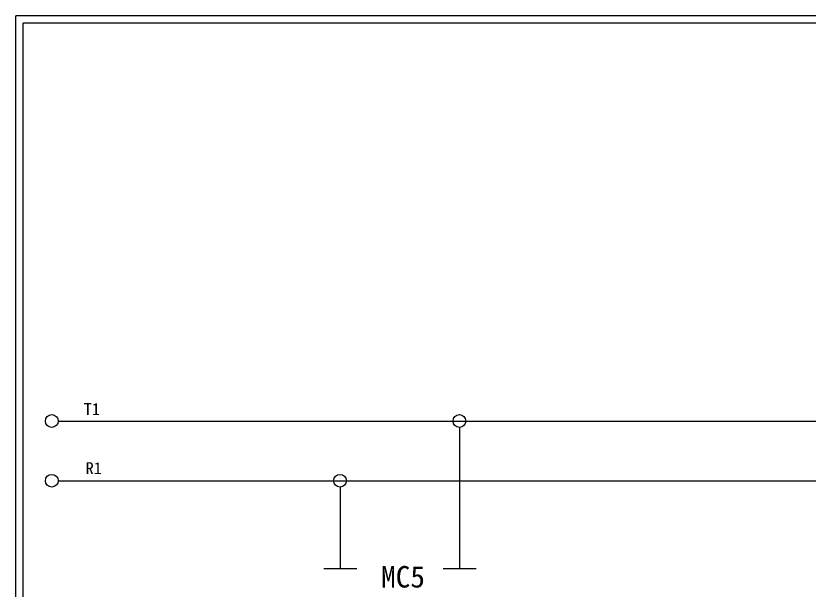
# Model space of a CAD drawing. Extents: x 10 to 297, y 3 to 207.
# Drawn here: x 10 to 142.9, y 110.8 to 207 of the extents above; entities that cross this region are included whole.
import ezdxf

# ---------------------------------------------------------------- set-up
doc = ezdxf.new("R2010")
doc.units = 0
doc.layers.get('0').update_dxf_attribs({"linetype": 'CONTINUOUS'})
doc.layers.add('圖框層', color=7, linetype='CONTINUOUS')
doc.layers.add('標尺寸層', color=3, linetype='CONTINUOUS')
doc.styles.add('STSL', font='KAIU.TTF')

msp = doc.modelspace()

# ---------------------------------------------------------------- linework, layer by layer
for p, q in [((84.32, 138.05), (84.34, 114.4)), ((64.33, 128.05), (64.34, 114.4))]:
    msp.add_line(p, q)
for centre in [(16.02, 139.12), (84.3, 139.12), (16.02, 129.12), (64.3, 129.12)]:
    msp.add_circle(centre, 1.07)
at = {"layer": '圖框層', "color": 7}
for p, q in [((297, 206.97), (10, 206.97)), ((10, 3), (10, 206.97)), ((295.75, 205.72), (11.25, 205.72)), ((11.25, 4.25), (11.25, 205.72))]:
    msp.add_line(p, q, dxfattribs=at)
at = {"layer": '標尺寸層', "color": 7}
for p, q in [((17.09, 139.12), (151.51, 139.12)), ((17.09, 129.12), (174.36, 129.12)), ((61.56, 114.4), (67.12, 114.4)), ((81.56, 114.4), (87.12, 114.4))]:
    msp.add_line(p, q, dxfattribs=at)

# ---------------------------------------------------------------- texts
at = {"layer": '圖框層', "color": 4, "style": 'STSL'}
for s, height, p in [('T1', 2, (21.36, 140.11)), ('R1', 2, (21.69, 130.22)), ('MC5', 3.6, (71.18, 111.23))]:
    msp.add_text(s, height=height, dxfattribs=at).set_placement(p)

doc.saveas('drawing.dxf')
